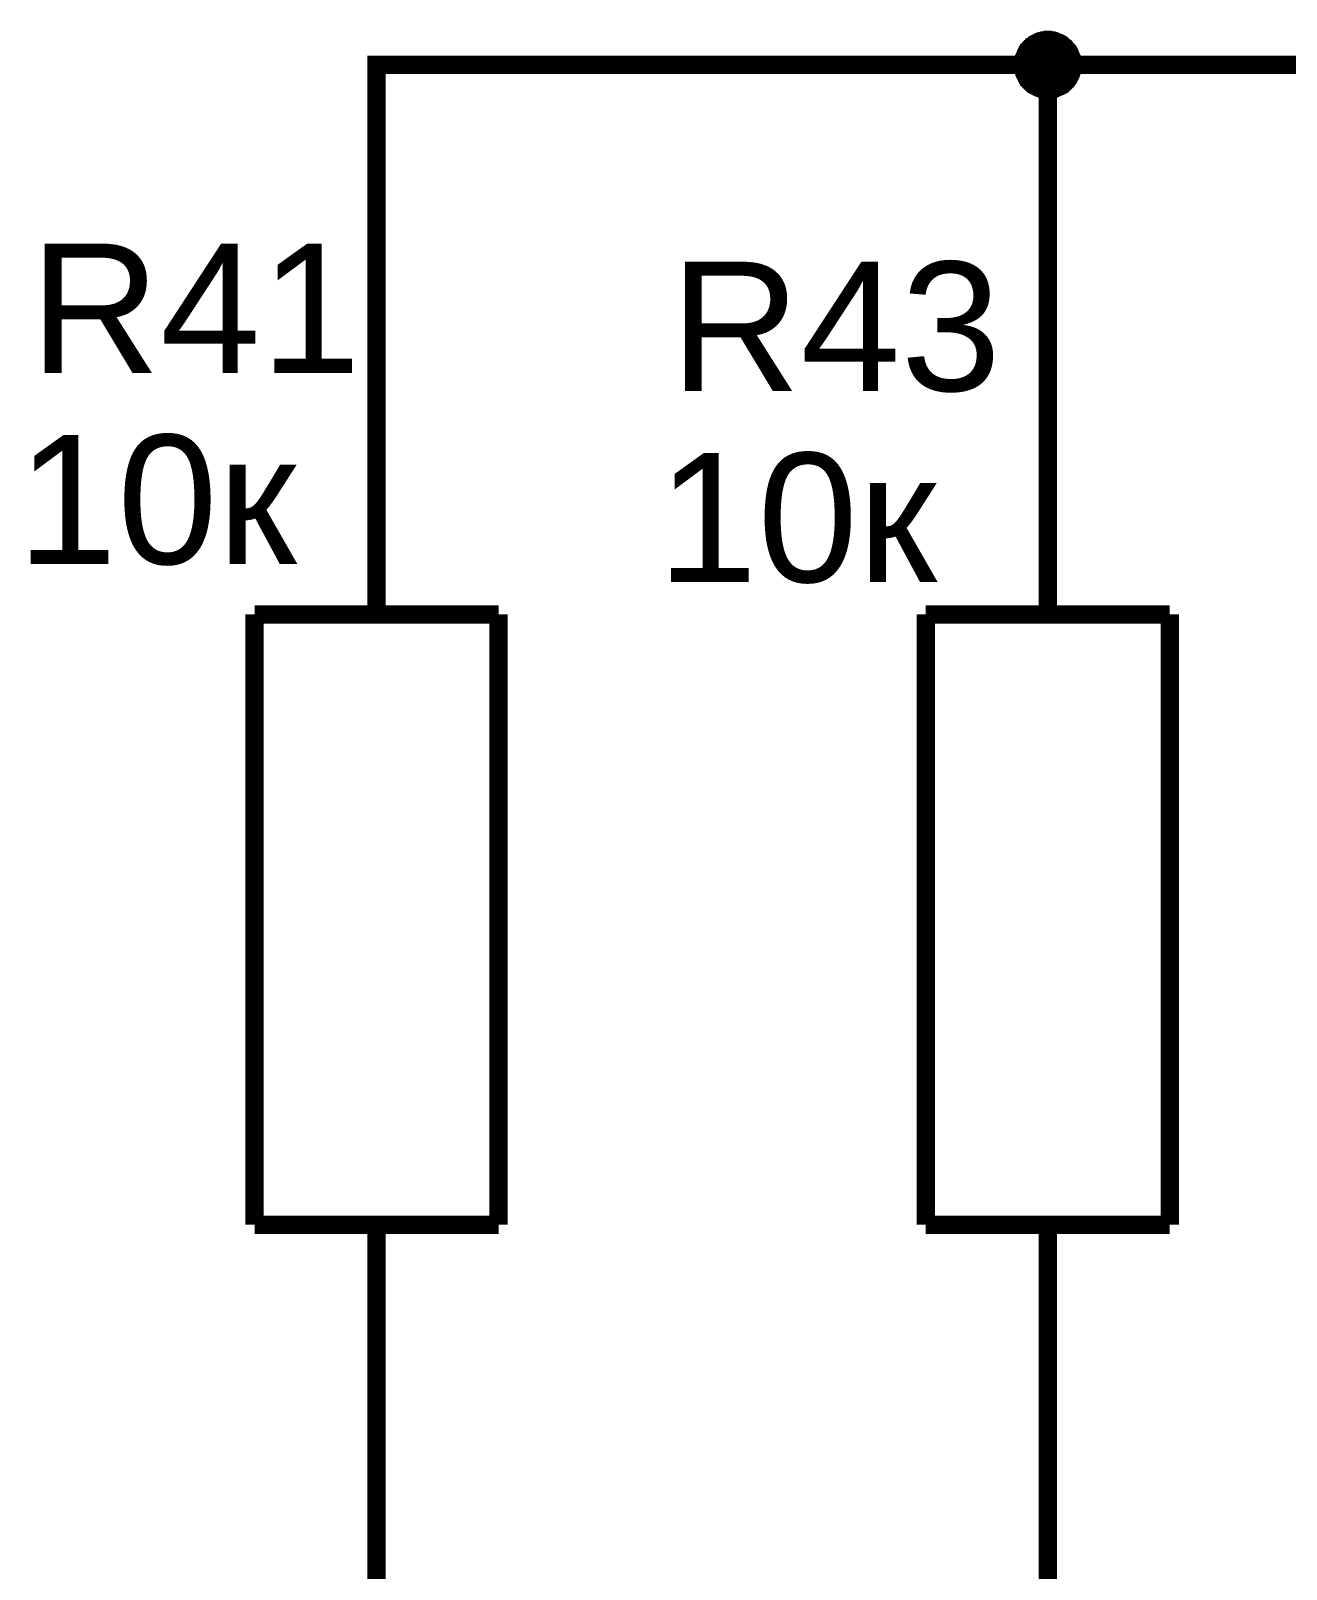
# Model space of a CAD drawing. Header units: millimetres. Extents: x 0 to 594, y 0 to 420.
# Drawn here: x 252.71 to 273.3, y 141.65 to 166.86 of the extents above; entities that cross this region are included whole.
import ezdxf

# ---------------------------------------------------------------- set-up
doc = ezdxf.new("R2010")
doc.units = ezdxf.units.MM
doc.layers.add('Sheet', color=255, linetype='Continuous')
doc.styles.get("Standard").update_dxf_attribs({"font": 'arial.ttf'})

msp = doc.modelspace()

# ---------------------------------------------------------------- linework, layer by layer
at = {"layer": 'Sheet', "color": 0}
for points, const_width in [([(268.881, 166.3), (268.881, 166.321), (268.881, 166.353), (268.892, 166.374), (268.892, 166.406), (268.892, 166.427), (268.902, 166.448), (268.913, 166.47), (268.923, 166.491), (268.934, 166.523), (268.945, 166.544), (268.955, 166.565), (268.966, 166.586), (268.976, 166.607), (268.998, 166.618), (269.008, 166.639), (269.029, 166.66), (269.05, 166.671), (269.061, 166.692), (269.082, 166.702), (269.103, 166.724), (269.125, 166.734), (269.146, 166.745), (269.167, 166.755), (269.188, 166.766), (269.209, 166.777), (269.241, 166.787), (269.262, 166.787), (269.283, 166.798), (269.315, 166.798), (269.336, 166.808), (269.357, 166.808), (269.389, 166.808)], 0.0991), ([(268.881, 166.3), (268.881, 166.321), (268.881, 166.353), (268.892, 166.374), (268.892, 166.406), (268.892, 166.427), (268.902, 166.448), (268.913, 166.47), (268.923, 166.491), (268.934, 166.523), (268.945, 166.544), (268.955, 166.565), (268.966, 166.586), (268.976, 166.607), (268.998, 166.618), (269.008, 166.639), (269.029, 166.66), (269.05, 166.671), (269.061, 166.692), (269.082, 166.702), (269.103, 166.724), (269.125, 166.734), (269.146, 166.745), (269.167, 166.755), (269.188, 166.766), (269.209, 166.777), (269.241, 166.787), (269.262, 166.787), (269.283, 166.798), (269.315, 166.798), (269.336, 166.808), (269.357, 166.808), (269.389, 166.808)], 0.0991), ([(268.881, 166.3), (268.881, 166.321), (268.881, 166.353), (268.892, 166.374), (268.892, 166.406), (268.892, 166.427), (268.902, 166.448), (268.913, 166.47), (268.923, 166.491), (268.934, 166.523), (268.945, 166.544), (268.955, 166.565), (268.966, 166.586), (268.976, 166.607), (268.998, 166.618), (269.008, 166.639), (269.029, 166.66), (269.05, 166.671), (269.061, 166.692), (269.082, 166.702), (269.103, 166.724), (269.125, 166.734), (269.146, 166.745), (269.167, 166.755), (269.188, 166.766), (269.209, 166.777), (269.241, 166.787), (269.262, 166.787), (269.283, 166.798), (269.315, 166.798), (269.336, 166.808), (269.357, 166.808), (269.389, 166.808)], 0.0991), ([(268.881, 166.3), (268.881, 166.321), (268.881, 166.353), (268.892, 166.374), (268.892, 166.406), (268.892, 166.427), (268.902, 166.448), (268.913, 166.47), (268.923, 166.491), (268.934, 166.523), (268.945, 166.544), (268.955, 166.565), (268.966, 166.586), (268.976, 166.607), (268.998, 166.618), (269.008, 166.639), (269.029, 166.66), (269.05, 166.671), (269.061, 166.692), (269.082, 166.702), (269.103, 166.724), (269.125, 166.734), (269.146, 166.745), (269.167, 166.755), (269.188, 166.766), (269.209, 166.777), (269.241, 166.787), (269.262, 166.787), (269.283, 166.798), (269.315, 166.798), (269.336, 166.808), (269.357, 166.808), (269.389, 166.808)], 0.0991), ([(268.881, 166.3), (268.881, 166.321), (268.881, 166.353), (268.892, 166.374), (268.892, 166.406), (268.892, 166.427), (268.902, 166.448), (268.913, 166.47), (268.923, 166.491), (268.934, 166.523), (268.945, 166.544), (268.955, 166.565), (268.966, 166.586), (268.976, 166.607), (268.998, 166.618), (269.008, 166.639), (269.029, 166.66), (269.05, 166.671), (269.061, 166.692), (269.082, 166.702), (269.103, 166.724), (269.125, 166.734), (269.146, 166.745), (269.167, 166.755), (269.188, 166.766), (269.209, 166.777), (269.241, 166.787), (269.262, 166.787), (269.283, 166.798), (269.315, 166.798), (269.336, 166.808), (269.357, 166.808), (269.389, 166.808)], 0.0991), ([(268.881, 166.3), (268.881, 166.321), (268.881, 166.353), (268.892, 166.374), (268.892, 166.406), (268.892, 166.427), (268.902, 166.448), (268.913, 166.47), (268.923, 166.491), (268.934, 166.523), (268.945, 166.544), (268.955, 166.565), (268.966, 166.586), (268.976, 166.607), (268.998, 166.618), (269.008, 166.639), (269.029, 166.66), (269.05, 166.671), (269.061, 166.692), (269.082, 166.702), (269.103, 166.724), (269.125, 166.734), (269.146, 166.745), (269.167, 166.755), (269.188, 166.766), (269.209, 166.777), (269.241, 166.787), (269.262, 166.787), (269.283, 166.798), (269.315, 166.798), (269.336, 166.808), (269.357, 166.808), (269.389, 166.808)], 0.0991), ([(268.881, 166.3), (268.881, 166.321), (268.881, 166.353), (268.892, 166.374), (268.892, 166.406), (268.892, 166.427), (268.902, 166.448), (268.913, 166.47), (268.923, 166.491), (268.934, 166.523), (268.945, 166.544), (268.955, 166.565), (268.966, 166.586), (268.976, 166.607), (268.998, 166.618), (269.008, 166.639), (269.029, 166.66), (269.05, 166.671), (269.061, 166.692), (269.082, 166.702), (269.103, 166.724), (269.125, 166.734), (269.146, 166.745), (269.167, 166.755), (269.188, 166.766), (269.209, 166.777), (269.241, 166.787), (269.262, 166.787), (269.283, 166.798), (269.315, 166.798), (269.336, 166.808), (269.357, 166.808), (269.389, 166.808)], 0.0991), ([(268.881, 166.3), (268.881, 166.321), (268.881, 166.353), (268.892, 166.374), (268.892, 166.406), (268.892, 166.427), (268.902, 166.448), (268.913, 166.47), (268.923, 166.491), (268.934, 166.523), (268.945, 166.544), (268.955, 166.565), (268.966, 166.586), (268.976, 166.607), (268.998, 166.618), (269.008, 166.639), (269.029, 166.66), (269.05, 166.671), (269.061, 166.692), (269.082, 166.702), (269.103, 166.724), (269.125, 166.734), (269.146, 166.745), (269.167, 166.755), (269.188, 166.766), (269.209, 166.777), (269.241, 166.787), (269.262, 166.787), (269.283, 166.798), (269.315, 166.798), (269.336, 166.808), (269.357, 166.808), (269.389, 166.808)], 0.0991), ([(269.389, 166.808), (269.389, 166.808)], 0.0991), ([(269.389, 166.808), (269.41, 166.808), (269.442, 166.808), (269.463, 166.798), (269.495, 166.798), (269.516, 166.787), (269.537, 166.787), (269.558, 166.777), (269.58, 166.766), (269.611, 166.755), (269.632, 166.745), (269.654, 166.734), (269.675, 166.724), (269.696, 166.702), (269.707, 166.692), (269.728, 166.671), (269.749, 166.66), (269.759, 166.639), (269.781, 166.618), (269.791, 166.607), (269.812, 166.586), (269.823, 166.565), (269.834, 166.544), (269.844, 166.523), (269.855, 166.491), (269.865, 166.47), (269.876, 166.448), (269.876, 166.427), (269.886, 166.406), (269.886, 166.374), (269.897, 166.353), (269.897, 166.321), (269.897, 166.3)], 0.0991), ([(269.389, 166.808), (269.389, 166.808)], 0.0991), ([(269.389, 166.808), (269.41, 166.808), (269.442, 166.808), (269.463, 166.798), (269.495, 166.798), (269.516, 166.787), (269.537, 166.787), (269.558, 166.777), (269.58, 166.766), (269.611, 166.755), (269.632, 166.745), (269.654, 166.734), (269.675, 166.724), (269.696, 166.702), (269.707, 166.692), (269.728, 166.671), (269.749, 166.66), (269.759, 166.639), (269.781, 166.618), (269.791, 166.607), (269.812, 166.586), (269.823, 166.565), (269.834, 166.544), (269.844, 166.523), (269.855, 166.491), (269.865, 166.47), (269.876, 166.448), (269.876, 166.427), (269.886, 166.406), (269.886, 166.374), (269.897, 166.353), (269.897, 166.321), (269.897, 166.3)], 0.0991), ([(269.389, 166.808), (269.389, 166.808)], 0.0991), ([(269.389, 166.808), (269.41, 166.808), (269.442, 166.808), (269.463, 166.798), (269.495, 166.798), (269.516, 166.787), (269.537, 166.787), (269.558, 166.777), (269.58, 166.766), (269.611, 166.755), (269.632, 166.745), (269.654, 166.734), (269.675, 166.724), (269.696, 166.702), (269.707, 166.692), (269.728, 166.671), (269.749, 166.66), (269.759, 166.639), (269.781, 166.618), (269.791, 166.607), (269.812, 166.586), (269.823, 166.565), (269.834, 166.544), (269.844, 166.523), (269.855, 166.491), (269.865, 166.47), (269.876, 166.448), (269.876, 166.427), (269.886, 166.406), (269.886, 166.374), (269.897, 166.353), (269.897, 166.321), (269.897, 166.3)], 0.0991), ([(269.389, 166.808), (269.389, 166.808)], 0.0991), ([(269.389, 166.808), (269.41, 166.808), (269.442, 166.808), (269.463, 166.798), (269.495, 166.798), (269.516, 166.787), (269.537, 166.787), (269.558, 166.777), (269.58, 166.766), (269.611, 166.755), (269.632, 166.745), (269.654, 166.734), (269.675, 166.724), (269.696, 166.702), (269.707, 166.692), (269.728, 166.671), (269.749, 166.66), (269.759, 166.639), (269.781, 166.618), (269.791, 166.607), (269.812, 166.586), (269.823, 166.565), (269.834, 166.544), (269.844, 166.523), (269.855, 166.491), (269.865, 166.47), (269.876, 166.448), (269.876, 166.427), (269.886, 166.406), (269.886, 166.374), (269.897, 166.353), (269.897, 166.321), (269.897, 166.3)], 0.0991), ([(269.389, 166.808), (269.389, 166.808)], 0.0991), ([(269.389, 166.808), (269.41, 166.808), (269.442, 166.808), (269.463, 166.798), (269.495, 166.798), (269.516, 166.787), (269.537, 166.787), (269.558, 166.777), (269.58, 166.766), (269.611, 166.755), (269.632, 166.745), (269.654, 166.734), (269.675, 166.724), (269.696, 166.702), (269.707, 166.692), (269.728, 166.671), (269.749, 166.66), (269.759, 166.639), (269.781, 166.618), (269.791, 166.607), (269.812, 166.586), (269.823, 166.565), (269.834, 166.544), (269.844, 166.523), (269.855, 166.491), (269.865, 166.47), (269.876, 166.448), (269.876, 166.427), (269.886, 166.406), (269.886, 166.374), (269.897, 166.353), (269.897, 166.321), (269.897, 166.3)], 0.0991), ([(269.389, 166.808), (269.389, 166.808)], 0.0991), ([(269.389, 166.808), (269.41, 166.808), (269.442, 166.808), (269.463, 166.798), (269.495, 166.798), (269.516, 166.787), (269.537, 166.787), (269.558, 166.777), (269.58, 166.766), (269.611, 166.755), (269.632, 166.745), (269.654, 166.734), (269.675, 166.724), (269.696, 166.702), (269.707, 166.692), (269.728, 166.671), (269.749, 166.66), (269.759, 166.639), (269.781, 166.618), (269.791, 166.607), (269.812, 166.586), (269.823, 166.565), (269.834, 166.544), (269.844, 166.523), (269.855, 166.491), (269.865, 166.47), (269.876, 166.448), (269.876, 166.427), (269.886, 166.406), (269.886, 166.374), (269.897, 166.353), (269.897, 166.321), (269.897, 166.3)], 0.0991), ([(269.389, 166.808), (269.389, 166.808)], 0.0991), ([(269.389, 166.808), (269.41, 166.808), (269.442, 166.808), (269.463, 166.798), (269.495, 166.798), (269.516, 166.787), (269.537, 166.787), (269.558, 166.777), (269.58, 166.766), (269.611, 166.755), (269.632, 166.745), (269.654, 166.734), (269.675, 166.724), (269.696, 166.702), (269.707, 166.692), (269.728, 166.671), (269.749, 166.66), (269.759, 166.639), (269.781, 166.618), (269.791, 166.607), (269.812, 166.586), (269.823, 166.565), (269.834, 166.544), (269.844, 166.523), (269.855, 166.491), (269.865, 166.47), (269.876, 166.448), (269.876, 166.427), (269.886, 166.406), (269.886, 166.374), (269.897, 166.353), (269.897, 166.321), (269.897, 166.3)], 0.0991), ([(269.389, 166.808), (269.389, 166.808)], 0.0991), ([(269.389, 166.808), (269.41, 166.808), (269.442, 166.808), (269.463, 166.798), (269.495, 166.798), (269.516, 166.787), (269.537, 166.787), (269.558, 166.777), (269.58, 166.766), (269.611, 166.755), (269.632, 166.745), (269.654, 166.734), (269.675, 166.724), (269.696, 166.702), (269.707, 166.692), (269.728, 166.671), (269.749, 166.66), (269.759, 166.639), (269.781, 166.618), (269.791, 166.607), (269.812, 166.586), (269.823, 166.565), (269.834, 166.544), (269.844, 166.523), (269.855, 166.491), (269.865, 166.47), (269.876, 166.448), (269.876, 166.427), (269.886, 166.406), (269.886, 166.374), (269.897, 166.353), (269.897, 166.321), (269.897, 166.3)], 0.0991), ([(258.383, 162.3), (258.383, 166.3), (269.389, 166.3), (280.385, 166.3), (280.385, 166.3), (291.38, 166.3), (291.38, 162.3)], 0.3), ([(269.389, 162.3), (269.389, 166.3)], 0.3), ([(269.389, 165.792), (269.357, 165.792), (269.336, 165.792), (269.315, 165.803), (269.283, 165.803), (269.262, 165.803), (269.241, 165.813), (269.209, 165.824), (269.188, 165.835), (269.167, 165.845), (269.146, 165.856), (269.125, 165.866), (269.103, 165.877), (269.082, 165.888), (269.061, 165.909), (269.05, 165.919), (269.029, 165.94), (269.008, 165.962), (268.998, 165.972), (268.976, 165.993), (268.966, 166.015), (268.955, 166.036), (268.945, 166.057), (268.934, 166.078), (268.923, 166.099), (268.913, 166.12), (268.902, 166.152), (268.892, 166.173), (268.892, 166.194), (268.892, 166.226), (268.881, 166.247), (268.881, 166.269), (268.881, 166.3)], 0.0991), ([(268.881, 166.3), (268.881, 166.3)], 0.0991), ([(269.389, 165.792), (269.357, 165.792), (269.336, 165.792), (269.315, 165.803), (269.283, 165.803), (269.262, 165.803), (269.241, 165.813), (269.209, 165.824), (269.188, 165.835), (269.167, 165.845), (269.146, 165.856), (269.125, 165.866), (269.103, 165.877), (269.082, 165.888), (269.061, 165.909), (269.05, 165.919), (269.029, 165.94), (269.008, 165.962), (268.998, 165.972), (268.976, 165.993), (268.966, 166.015), (268.955, 166.036), (268.945, 166.057), (268.934, 166.078), (268.923, 166.099), (268.913, 166.12), (268.902, 166.152), (268.892, 166.173), (268.892, 166.194), (268.892, 166.226), (268.881, 166.247), (268.881, 166.269), (268.881, 166.3)], 0.0991), ([(268.881, 166.3), (268.881, 166.3)], 0.0991), ([(269.389, 165.792), (269.357, 165.792), (269.336, 165.792), (269.315, 165.803), (269.283, 165.803), (269.262, 165.803), (269.241, 165.813), (269.209, 165.824), (269.188, 165.835), (269.167, 165.845), (269.146, 165.856), (269.125, 165.866), (269.103, 165.877), (269.082, 165.888), (269.061, 165.909), (269.05, 165.919), (269.029, 165.94), (269.008, 165.962), (268.998, 165.972), (268.976, 165.993), (268.966, 166.015), (268.955, 166.036), (268.945, 166.057), (268.934, 166.078), (268.923, 166.099), (268.913, 166.12), (268.902, 166.152), (268.892, 166.173), (268.892, 166.194), (268.892, 166.226), (268.881, 166.247), (268.881, 166.269), (268.881, 166.3)], 0.0991), ([(268.881, 166.3), (268.881, 166.3)], 0.0991), ([(269.389, 165.792), (269.357, 165.792), (269.336, 165.792), (269.315, 165.803), (269.283, 165.803), (269.262, 165.803), (269.241, 165.813), (269.209, 165.824), (269.188, 165.835), (269.167, 165.845), (269.146, 165.856), (269.125, 165.866), (269.103, 165.877), (269.082, 165.888), (269.061, 165.909), (269.05, 165.919), (269.029, 165.94), (269.008, 165.962), (268.998, 165.972), (268.976, 165.993), (268.966, 166.015), (268.955, 166.036), (268.945, 166.057), (268.934, 166.078), (268.923, 166.099), (268.913, 166.12), (268.902, 166.152), (268.892, 166.173), (268.892, 166.194), (268.892, 166.226), (268.881, 166.247), (268.881, 166.269), (268.881, 166.3)], 0.0991), ([(268.881, 166.3), (268.881, 166.3)], 0.0991), ([(269.389, 165.792), (269.357, 165.792), (269.336, 165.792), (269.315, 165.803), (269.283, 165.803), (269.262, 165.803), (269.241, 165.813), (269.209, 165.824), (269.188, 165.835), (269.167, 165.845), (269.146, 165.856), (269.125, 165.866), (269.103, 165.877), (269.082, 165.888), (269.061, 165.909), (269.05, 165.919), (269.029, 165.94), (269.008, 165.962), (268.998, 165.972), (268.976, 165.993), (268.966, 166.015), (268.955, 166.036), (268.945, 166.057), (268.934, 166.078), (268.923, 166.099), (268.913, 166.12), (268.902, 166.152), (268.892, 166.173), (268.892, 166.194), (268.892, 166.226), (268.881, 166.247), (268.881, 166.269), (268.881, 166.3)], 0.0991), ([(268.881, 166.3), (268.881, 166.3)], 0.0991), ([(269.389, 165.792), (269.357, 165.792), (269.336, 165.792), (269.315, 165.803), (269.283, 165.803), (269.262, 165.803), (269.241, 165.813), (269.209, 165.824), (269.188, 165.835), (269.167, 165.845), (269.146, 165.856), (269.125, 165.866), (269.103, 165.877), (269.082, 165.888), (269.061, 165.909), (269.05, 165.919), (269.029, 165.94), (269.008, 165.962), (268.998, 165.972), (268.976, 165.993), (268.966, 166.015), (268.955, 166.036), (268.945, 166.057), (268.934, 166.078), (268.923, 166.099), (268.913, 166.12), (268.902, 166.152), (268.892, 166.173), (268.892, 166.194), (268.892, 166.226), (268.881, 166.247), (268.881, 166.269), (268.881, 166.3)], 0.0991), ([(268.881, 166.3), (268.881, 166.3)], 0.0991), ([(269.389, 165.792), (269.357, 165.792), (269.336, 165.792), (269.315, 165.803), (269.283, 165.803), (269.262, 165.803), (269.241, 165.813), (269.209, 165.824), (269.188, 165.835), (269.167, 165.845), (269.146, 165.856), (269.125, 165.866), (269.103, 165.877), (269.082, 165.888), (269.061, 165.909), (269.05, 165.919), (269.029, 165.94), (269.008, 165.962), (268.998, 165.972), (268.976, 165.993), (268.966, 166.015), (268.955, 166.036), (268.945, 166.057), (268.934, 166.078), (268.923, 166.099), (268.913, 166.12), (268.902, 166.152), (268.892, 166.173), (268.892, 166.194), (268.892, 166.226), (268.881, 166.247), (268.881, 166.269), (268.881, 166.3)], 0.0991), ([(268.881, 166.3), (268.881, 166.3)], 0.0991), ([(269.389, 165.792), (269.357, 165.792), (269.336, 165.792), (269.315, 165.803), (269.283, 165.803), (269.262, 165.803), (269.241, 165.813), (269.209, 165.824), (269.188, 165.835), (269.167, 165.845), (269.146, 165.856), (269.125, 165.866), (269.103, 165.877), (269.082, 165.888), (269.061, 165.909), (269.05, 165.919), (269.029, 165.94), (269.008, 165.962), (268.998, 165.972), (268.976, 165.993), (268.966, 166.015), (268.955, 166.036), (268.945, 166.057), (268.934, 166.078), (268.923, 166.099), (268.913, 166.12), (268.902, 166.152), (268.892, 166.173), (268.892, 166.194), (268.892, 166.226), (268.881, 166.247), (268.881, 166.269), (268.881, 166.3)], 0.0991), ([(268.881, 166.3), (268.881, 166.3)], 0.0991), ([(269.897, 166.3), (269.897, 166.269), (269.897, 166.247), (269.886, 166.226), (269.886, 166.194), (269.876, 166.173), (269.876, 166.152), (269.865, 166.12), (269.855, 166.099), (269.844, 166.078), (269.834, 166.057), (269.823, 166.036), (269.812, 166.015), (269.791, 165.993), (269.781, 165.972), (269.759, 165.962), (269.749, 165.94), (269.728, 165.919), (269.707, 165.909), (269.696, 165.888), (269.675, 165.877), (269.654, 165.866), (269.632, 165.856), (269.611, 165.845), (269.58, 165.835), (269.558, 165.824), (269.537, 165.813), (269.516, 165.803), (269.495, 165.803), (269.463, 165.803), (269.442, 165.792), (269.41, 165.792), (269.389, 165.792)], 0.0991), ([(269.897, 166.3), (269.897, 166.269), (269.897, 166.247), (269.886, 166.226), (269.886, 166.194), (269.876, 166.173), (269.876, 166.152), (269.865, 166.12), (269.855, 166.099), (269.844, 166.078), (269.834, 166.057), (269.823, 166.036), (269.812, 166.015), (269.791, 165.993), (269.781, 165.972), (269.759, 165.962), (269.749, 165.94), (269.728, 165.919), (269.707, 165.909), (269.696, 165.888), (269.675, 165.877), (269.654, 165.866), (269.632, 165.856), (269.611, 165.845), (269.58, 165.835), (269.558, 165.824), (269.537, 165.813), (269.516, 165.803), (269.495, 165.803), (269.463, 165.803), (269.442, 165.792), (269.41, 165.792), (269.389, 165.792)], 0.0991), ([(269.897, 166.3), (269.897, 166.269), (269.897, 166.247), (269.886, 166.226), (269.886, 166.194), (269.876, 166.173), (269.876, 166.152), (269.865, 166.12), (269.855, 166.099), (269.844, 166.078), (269.834, 166.057), (269.823, 166.036), (269.812, 166.015), (269.791, 165.993), (269.781, 165.972), (269.759, 165.962), (269.749, 165.94), (269.728, 165.919), (269.707, 165.909), (269.696, 165.888), (269.675, 165.877), (269.654, 165.866), (269.632, 165.856), (269.611, 165.845), (269.58, 165.835), (269.558, 165.824), (269.537, 165.813), (269.516, 165.803), (269.495, 165.803), (269.463, 165.803), (269.442, 165.792), (269.41, 165.792), (269.389, 165.792)], 0.0991), ([(269.897, 166.3), (269.897, 166.269), (269.897, 166.247), (269.886, 166.226), (269.886, 166.194), (269.876, 166.173), (269.876, 166.152), (269.865, 166.12), (269.855, 166.099), (269.844, 166.078), (269.834, 166.057), (269.823, 166.036), (269.812, 166.015), (269.791, 165.993), (269.781, 165.972), (269.759, 165.962), (269.749, 165.94), (269.728, 165.919), (269.707, 165.909), (269.696, 165.888), (269.675, 165.877), (269.654, 165.866), (269.632, 165.856), (269.611, 165.845), (269.58, 165.835), (269.558, 165.824), (269.537, 165.813), (269.516, 165.803), (269.495, 165.803), (269.463, 165.803), (269.442, 165.792), (269.41, 165.792), (269.389, 165.792)], 0.0991), ([(269.897, 166.3), (269.897, 166.269), (269.897, 166.247), (269.886, 166.226), (269.886, 166.194), (269.876, 166.173), (269.876, 166.152), (269.865, 166.12), (269.855, 166.099), (269.844, 166.078), (269.834, 166.057), (269.823, 166.036), (269.812, 166.015), (269.791, 165.993), (269.781, 165.972), (269.759, 165.962), (269.749, 165.94), (269.728, 165.919), (269.707, 165.909), (269.696, 165.888), (269.675, 165.877), (269.654, 165.866), (269.632, 165.856), (269.611, 165.845), (269.58, 165.835), (269.558, 165.824), (269.537, 165.813), (269.516, 165.803), (269.495, 165.803), (269.463, 165.803), (269.442, 165.792), (269.41, 165.792), (269.389, 165.792)], 0.0991), ([(269.897, 166.3), (269.897, 166.269), (269.897, 166.247), (269.886, 166.226), (269.886, 166.194), (269.876, 166.173), (269.876, 166.152), (269.865, 166.12), (269.855, 166.099), (269.844, 166.078), (269.834, 166.057), (269.823, 166.036), (269.812, 166.015), (269.791, 165.993), (269.781, 165.972), (269.759, 165.962), (269.749, 165.94), (269.728, 165.919), (269.707, 165.909), (269.696, 165.888), (269.675, 165.877), (269.654, 165.866), (269.632, 165.856), (269.611, 165.845), (269.58, 165.835), (269.558, 165.824), (269.537, 165.813), (269.516, 165.803), (269.495, 165.803), (269.463, 165.803), (269.442, 165.792), (269.41, 165.792), (269.389, 165.792)], 0.0991), ([(269.897, 166.3), (269.897, 166.269), (269.897, 166.247), (269.886, 166.226), (269.886, 166.194), (269.876, 166.173), (269.876, 166.152), (269.865, 166.12), (269.855, 166.099), (269.844, 166.078), (269.834, 166.057), (269.823, 166.036), (269.812, 166.015), (269.791, 165.993), (269.781, 165.972), (269.759, 165.962), (269.749, 165.94), (269.728, 165.919), (269.707, 165.909), (269.696, 165.888), (269.675, 165.877), (269.654, 165.866), (269.632, 165.856), (269.611, 165.845), (269.58, 165.835), (269.558, 165.824), (269.537, 165.813), (269.516, 165.803), (269.495, 165.803), (269.463, 165.803), (269.442, 165.792), (269.41, 165.792), (269.389, 165.792)], 0.0991), ([(269.897, 166.3), (269.897, 166.269), (269.897, 166.247), (269.886, 166.226), (269.886, 166.194), (269.876, 166.173), (269.876, 166.152), (269.865, 166.12), (269.855, 166.099), (269.844, 166.078), (269.834, 166.057), (269.823, 166.036), (269.812, 166.015), (269.791, 165.993), (269.781, 165.972), (269.759, 165.962), (269.749, 165.94), (269.728, 165.919), (269.707, 165.909), (269.696, 165.888), (269.675, 165.877), (269.654, 165.866), (269.632, 165.856), (269.611, 165.845), (269.58, 165.835), (269.558, 165.824), (269.537, 165.813), (269.516, 165.803), (269.495, 165.803), (269.463, 165.803), (269.442, 165.792), (269.41, 165.792), (269.389, 165.792)], 0.0991), ([(269.897, 166.3), (269.897, 166.3), (269.897, 166.3), (269.897, 166.3), (269.897, 166.3), (269.897, 166.3), (269.897, 166.3), (269.897, 166.3), (269.897, 166.3), (269.897, 166.3), (269.897, 166.3), (269.897, 166.3), (269.897, 166.3), (269.897, 166.3), (269.897, 166.3), (269.897, 166.3), (269.897, 166.3), (269.897, 166.3), (269.897, 166.3), (269.897, 166.3), (269.897, 166.3), (269.897, 166.3), (269.897, 166.3), (269.897, 166.3), (269.897, 166.3), (269.897, 166.3), (269.897, 166.3), (269.897, 166.3), (269.897, 166.3), (269.897, 166.3), (269.897, 166.3), (269.897, 166.3), (269.897, 166.3)], 0.0991), ([(269.897, 166.3), (269.897, 166.3)], 0.0991), ([(269.897, 166.3), (269.897, 166.3), (269.897, 166.3), (269.897, 166.3), (269.897, 166.3), (269.897, 166.3), (269.897, 166.3), (269.897, 166.3), (269.897, 166.3), (269.897, 166.3), (269.897, 166.3), (269.897, 166.3), (269.897, 166.3), (269.897, 166.3), (269.897, 166.3), (269.897, 166.3), (269.897, 166.3), (269.897, 166.3), (269.897, 166.3), (269.897, 166.3), (269.897, 166.3), (269.897, 166.3), (269.897, 166.3), (269.897, 166.3), (269.897, 166.3), (269.897, 166.3), (269.897, 166.3), (269.897, 166.3), (269.897, 166.3), (269.897, 166.3), (269.897, 166.3), (269.897, 166.3), (269.897, 166.3)], 0.0991), ([(269.897, 166.3), (269.897, 166.3)], 0.0991), ([(269.897, 166.3), (269.897, 166.3), (269.897, 166.3), (269.897, 166.3), (269.897, 166.3), (269.897, 166.3), (269.897, 166.3), (269.897, 166.3), (269.897, 166.3), (269.897, 166.3), (269.897, 166.3), (269.897, 166.3), (269.897, 166.3), (269.897, 166.3), (269.897, 166.3), (269.897, 166.3), (269.897, 166.3), (269.897, 166.3), (269.897, 166.3), (269.897, 166.3), (269.897, 166.3), (269.897, 166.3), (269.897, 166.3), (269.897, 166.3), (269.897, 166.3), (269.897, 166.3), (269.897, 166.3), (269.897, 166.3), (269.897, 166.3), (269.897, 166.3), (269.897, 166.3), (269.897, 166.3), (269.897, 166.3)], 0.0991), ([(269.897, 166.3), (269.897, 166.3)], 0.0991), ([(269.897, 166.3), (269.897, 166.3), (269.897, 166.3), (269.897, 166.3), (269.897, 166.3), (269.897, 166.3), (269.897, 166.3), (269.897, 166.3), (269.897, 166.3), (269.897, 166.3), (269.897, 166.3), (269.897, 166.3), (269.897, 166.3), (269.897, 166.3), (269.897, 166.3), (269.897, 166.3), (269.897, 166.3), (269.897, 166.3), (269.897, 166.3), (269.897, 166.3), (269.897, 166.3), (269.897, 166.3), (269.897, 166.3), (269.897, 166.3), (269.897, 166.3), (269.897, 166.3), (269.897, 166.3), (269.897, 166.3), (269.897, 166.3), (269.897, 166.3), (269.897, 166.3), (269.897, 166.3), (269.897, 166.3)], 0.0991), ([(269.897, 166.3), (269.897, 166.3)], 0.0991), ([(269.897, 166.3), (269.897, 166.3), (269.897, 166.3), (269.897, 166.3), (269.897, 166.3), (269.897, 166.3), (269.897, 166.3), (269.897, 166.3), (269.897, 166.3), (269.897, 166.3), (269.897, 166.3), (269.897, 166.3), (269.897, 166.3), (269.897, 166.3), (269.897, 166.3), (269.897, 166.3), (269.897, 166.3), (269.897, 166.3), (269.897, 166.3), (269.897, 166.3), (269.897, 166.3), (269.897, 166.3), (269.897, 166.3), (269.897, 166.3), (269.897, 166.3), (269.897, 166.3), (269.897, 166.3), (269.897, 166.3), (269.897, 166.3), (269.897, 166.3), (269.897, 166.3), (269.897, 166.3), (269.897, 166.3)], 0.0991), ([(269.897, 166.3), (269.897, 166.3)], 0.0991), ([(269.897, 166.3), (269.897, 166.3), (269.897, 166.3), (269.897, 166.3), (269.897, 166.3), (269.897, 166.3), (269.897, 166.3), (269.897, 166.3), (269.897, 166.3), (269.897, 166.3), (269.897, 166.3), (269.897, 166.3), (269.897, 166.3), (269.897, 166.3), (269.897, 166.3), (269.897, 166.3), (269.897, 166.3), (269.897, 166.3), (269.897, 166.3), (269.897, 166.3), (269.897, 166.3), (269.897, 166.3), (269.897, 166.3), (269.897, 166.3), (269.897, 166.3), (269.897, 166.3), (269.897, 166.3), (269.897, 166.3), (269.897, 166.3), (269.897, 166.3), (269.897, 166.3), (269.897, 166.3), (269.897, 166.3)], 0.0991), ([(269.897, 166.3), (269.897, 166.3)], 0.0991), ([(269.897, 166.3), (269.897, 166.3), (269.897, 166.3), (269.897, 166.3), (269.897, 166.3), (269.897, 166.3), (269.897, 166.3), (269.897, 166.3), (269.897, 166.3), (269.897, 166.3), (269.897, 166.3), (269.897, 166.3), (269.897, 166.3), (269.897, 166.3), (269.897, 166.3), (269.897, 166.3), (269.897, 166.3), (269.897, 166.3), (269.897, 166.3), (269.897, 166.3), (269.897, 166.3), (269.897, 166.3), (269.897, 166.3), (269.897, 166.3), (269.897, 166.3), (269.897, 166.3), (269.897, 166.3), (269.897, 166.3), (269.897, 166.3), (269.897, 166.3), (269.897, 166.3), (269.897, 166.3), (269.897, 166.3)], 0.0991), ([(269.897, 166.3), (269.897, 166.3)], 0.0991), ([(269.897, 166.3), (269.897, 166.3), (269.897, 166.3), (269.897, 166.3), (269.897, 166.3), (269.897, 166.3), (269.897, 166.3), (269.897, 166.3), (269.897, 166.3), (269.897, 166.3), (269.897, 166.3), (269.897, 166.3), (269.897, 166.3), (269.897, 166.3), (269.897, 166.3), (269.897, 166.3), (269.897, 166.3), (269.897, 166.3), (269.897, 166.3), (269.897, 166.3), (269.897, 166.3), (269.897, 166.3), (269.897, 166.3), (269.897, 166.3), (269.897, 166.3), (269.897, 166.3), (269.897, 166.3), (269.897, 166.3), (269.897, 166.3), (269.897, 166.3), (269.897, 166.3), (269.897, 166.3), (269.897, 166.3)], 0.0991), ([(269.897, 166.3), (269.897, 166.3)], 0.0991), ([(258.383, 162.3), (258.383, 157.294)], 0.3), ([(258.383, 157.294), (258.383, 162.3)], 0.3), ([(269.389, 162.3), (269.389, 157.294)], 0.3), ([(269.389, 157.294), (269.389, 162.3)], 0.3), ([(256.383, 157.294), (256.383, 147.292)], 0.3), ([(256.383, 157.294), (260.383, 157.294)], 0.3), ([(260.383, 147.292), (260.383, 157.294)], 0.3), ([(267.389, 157.294), (267.389, 147.292)], 0.3), ([(267.389, 157.294), (271.389, 157.294)], 0.3), ([(271.389, 147.292), (271.389, 157.294)], 0.3), ([(260.383, 147.292), (256.383, 147.292)], 0.3), ([(258.383, 147.292), (258.383, 142.297)], 0.3), ([(258.383, 147.292), (258.383, 142.297)], 0.3), ([(271.389, 147.292), (267.389, 147.292)], 0.3), ([(269.389, 147.292), (269.389, 142.297)], 0.3), ([(269.389, 147.292), (269.389, 142.297)], 0.3), ([(258.383, 142.297), (258.383, 128.612)], 0.3), ([(269.389, 142.297), (269.389, 126.072)], 0.3)]:
    msp.add_lwpolyline(points, dxfattribs=dict(at, const_width=const_width))
at = {"layer": 'Sheet', "color": 0, "const_width": 0.508}
msp.add_lwpolyline([(269.126, 166.3, 1), (269.634, 166.3, 1)], format="xyb", close=True, dxfattribs=at)

# ---------------------------------------------------------------- texts
at = {"layer": 'Sheet', "color": 0}
for s, p in [('R41', (252.7, 161.252)), ('R43', (263.198, 160.956)), ('10к', (252.488, 158.119)), ('10к', (262.986, 157.823))]:
    msp.add_text(s, height=2.1167, dxfattribs=at).set_placement(p)

doc.saveas('drawing.dxf')
